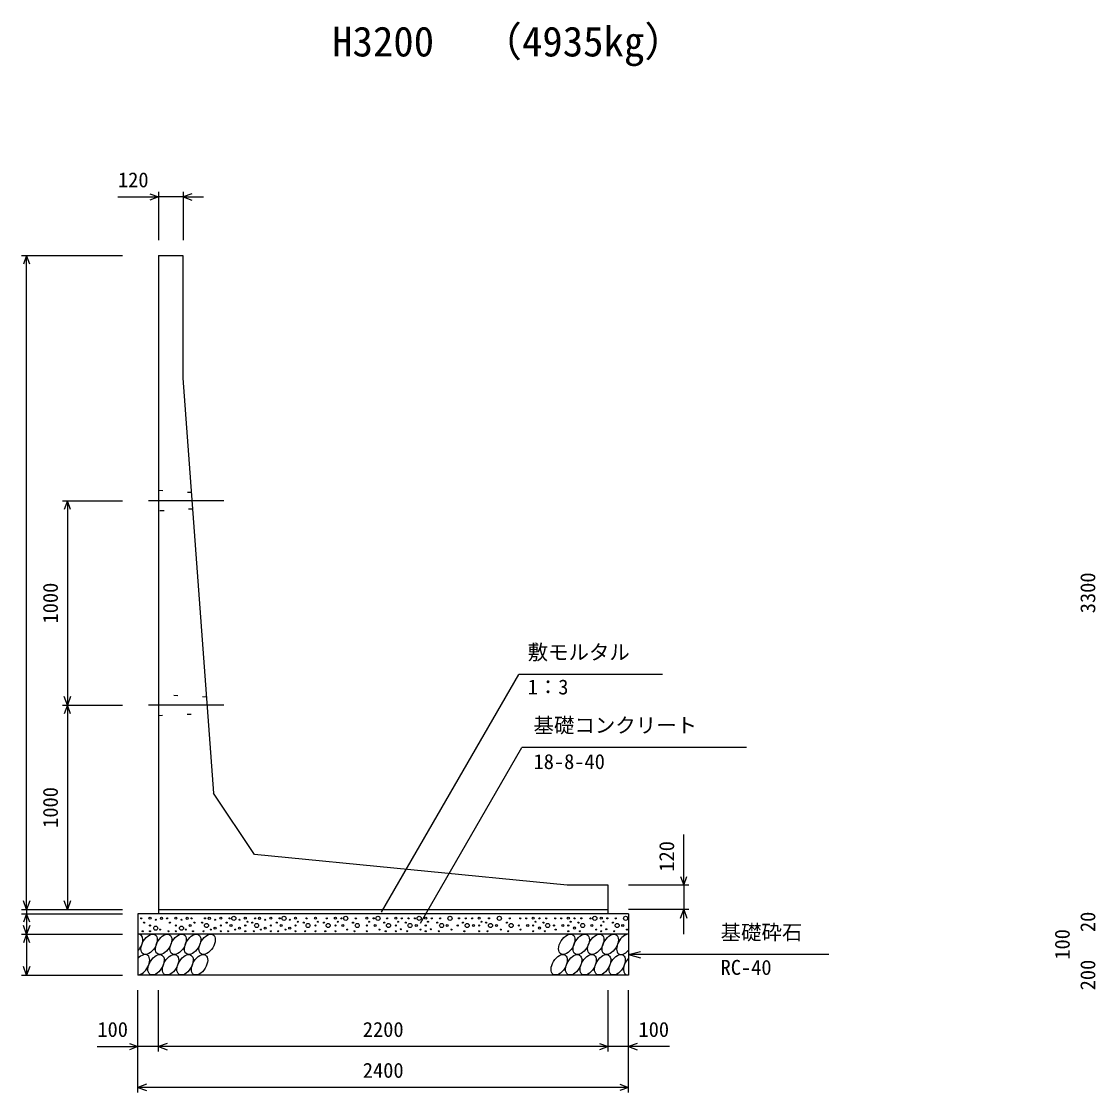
# Model space of a CAD drawing. Units: millimetres, scale not verified. Extents: x -67200 to 67200, y -23760 to 23760.
# Drawn here: x 13366 to 18621, y -13401 to -8160 of the extents above; entities that cross this region are included whole.
import ezdxf
from ezdxf.enums import TextEntityAlignment as Align

# ---------------------------------------------------------------- set-up
doc = ezdxf.new("R2010")
doc.units = ezdxf.units.MM
doc.header["$LTSCALE"] = 80
doc.linetypes.add('CHAIN1', pattern=[8, 5, -1, 1, -1])
doc.linetypes.add('DOTTED', pattern=[1.75, 0.25, -1.5])
for name, color, linetype, lineweight in [('0-0_CENTER', 7, 'CHAIN1', 25), ('0-1_DIM', 7, 'Continuous', 25), ('0-3_HATCH', 6, 'Continuous', 25), ('0-6_OUTLINE', 1, 'Continuous', 25), ('0-7_OUTLINE2', 4, 'DOTTED', 25), ('0-8_TXT', 7, 'Continuous', 25)]:
    doc.layers.add(name, color=color, linetype=linetype, lineweight=lineweight)
doc.styles.add('ＭＳ ゴシック', font='')
doc.styles.get('ＭＳ ゴシック').set_extended_font_data('MS Gothic')

msp = doc.modelspace()

# ---------------------------------------------------------------- linework, layer by layer
at = {"layer": '0-0_CENTER'}
for p, q in [((14356.36, -10505.79), (13987.17, -10505.79)), ((14356.36, -11505.79), (13987.17, -11505.79))]:
    msp.add_line(p, q, dxfattribs=at)
at = {"layer": '0-1_DIM'}
for p, q in [((13837.42, -9018.9), (14036.96, -9018.9)), ((14036.96, -8993.9), (14036.96, -9230.79)), ((14156.96, -9018.9), (14036.96, -9018.9)), ((14156.96, -8993.9), (14156.96, -9230.79)), ((14156.96, -9018.9), (14256.96, -9018.9)), ((13366.25, -9305.79), (13861.25, -9305.79)), ((13391.25, -12505.79), (13391.25, -9305.79)), ((13566.25, -10505.79), (13861.25, -10505.79)), ((13591.25, -10505.79), (13591.25, -11505.79)), ((15128.38, -12517.69), (15799.65, -11355.01)), ((16502.07, -11355.01), (15799.65, -11355.01)), ((13566.25, -11505.79), (13861.25, -11505.79)), ((13591.25, -11505.79), (13591.25, -12505.79)), ((15317.86, -12572.08), (15814.13, -11712.52)), ((16913.68, -11712.52), (15814.13, -11712.52)), ((16606.25, -12385.79), (16606.25, -12138.1)), ((16631.25, -12385.79), (16336.25, -12385.79)), ((16606.25, -12385.79), (16606.25, -12505.79)), ((13366.25, -12505.79), (13861.25, -12505.79)), ((13391.25, -12505.79), (13391.25, -12525.79)), ((16631.25, -12505.79), (16336.25, -12505.79)), ((16606.25, -12625.79), (16606.25, -12505.79)), ((13366.25, -12525.79), (13861.25, -12525.79)), ((13391.25, -12525.79), (13391.25, -12625.79)), ((13366.25, -12625.79), (13861.25, -12625.79)), ((13391.25, -12625.79), (13391.25, -12825.79)), ((16336.25, -12725.79), (16394.21, -12710.26)), ((17316.57, -12725.79), (16336.25, -12725.79)), ((16336.25, -12725.79), (16394.21, -12741.32)), ((13366.25, -12825.79), (13861.25, -12825.79)), ((13936.25, -13400.79), (13936.25, -12900.79)), ((14036.25, -13200.79), (14036.25, -12900.79)), ((16236.25, -13200.79), (16236.25, -12900.79)), ((16236.25, -13200.79), (16236.25, -12900.79)), ((16336.25, -13400.79), (16336.25, -12900.79)), ((13736.71, -13175.79), (13936.25, -13175.79)), ((14036.25, -13175.79), (13936.25, -13175.79)), ((16236.25, -13175.79), (14036.25, -13175.79)), ((16336.25, -13175.79), (16236.25, -13175.79)), ((16535.79, -13175.79), (16336.25, -13175.79)), ((16336.25, -13375.79), (13936.25, -13375.79))]:
    msp.add_line(p, q, dxfattribs=at)
for points in [[(13994.68, -9003.51), (14036.96, -9018.9), (13994.68, -9034.29)], [(14199.25, -9003.51), (14156.96, -9018.9), (14199.25, -9034.29)], [(13406.64, -9348.08), (13391.25, -9305.79), (13375.86, -9348.08)], [(13606.64, -10548.08), (13591.25, -10505.79), (13575.86, -10548.08)], [(13606.64, -11463.51), (13591.25, -11505.79), (13575.86, -11463.51)], [(13606.64, -11548.08), (13591.25, -11505.79), (13575.86, -11548.08)], [(16590.86, -12343.51), (16606.25, -12385.79), (16621.64, -12343.51)], [(13406.64, -12463.51), (13391.25, -12505.79), (13375.86, -12463.51)], [(13606.64, -12463.51), (13591.25, -12505.79), (13575.86, -12463.51)], [(16590.86, -12548.08), (16606.25, -12505.79), (16621.64, -12548.08)], [(13406.64, -12568.08), (13391.25, -12525.79), (13375.86, -12568.08)], [(13406.64, -12583.51), (13391.25, -12625.79), (13375.86, -12583.51)], [(13406.64, -12668.08), (13391.25, -12625.79), (13375.86, -12668.08)], [(13406.64, -12783.51), (13391.25, -12825.79), (13375.86, -12783.51)], [(13893.96, -13160.4), (13936.25, -13175.79), (13893.96, -13191.18)], [(14078.54, -13160.4), (14036.25, -13175.79), (14078.54, -13191.18)], [(16193.96, -13160.4), (16236.25, -13175.79), (16193.96, -13191.18)], [(16378.54, -13160.4), (16336.25, -13175.79), (16378.54, -13191.18)], [(13978.54, -13360.4), (13936.25, -13375.79), (13978.54, -13391.18)], [(16293.96, -13360.4), (16336.25, -13375.79), (16293.96, -13391.18)]]:
    msp.add_lwpolyline(points, dxfattribs=at)
at = {"layer": '0-3_HATCH'}
for centre, radius in [((13952.22, -12548.62), 2.5), ((13995.11, -12547.74), 5), ((14023.15, -12555.62), 2.5), ((14051.19, -12548.62), 5), ((14078.32, -12548.62), 2.5), ((14121.22, -12547.74), 5), ((14149.26, -12555.62), 2.5), ((14177.29, -12548.62), 5), ((14198.32, -12548.62), 2.5), ((14264.18, -12548.62), 2.5), ((14285.21, -12548.62), 5), ((14313.24, -12555.62), 2.5), ((14341.28, -12547.74), 5), ((14384.18, -12548.62), 2.5), ((14405.21, -12548.62), 10), ((14433.24, -12555.62), 2.5), ((14461.28, -12547.74), 5), ((14509.4, -12548.62), 2.5), ((14530.43, -12548.62), 5), ((14558.47, -12555.62), 2.5), ((14586.51, -12547.74), 5), ((14629.4, -12548.62), 2.5), ((14650.43, -12548.62), 10), ((14678.47, -12555.62), 2.5), ((14706.51, -12547.74), 5), ((14761.33, -12548.62), 2.5), ((14804.95, -12547.74), 5), ((14859.76, -12548.62), 2.5), ((14901.94, -12547.74), 5), ((14931.64, -12548.62), 2.5), ((14952.67, -12548.62), 10), ((15002.04, -12548.62), 2.5), ((15055.33, -12547.74), 5), ((15089.3, -12548.62), 2.5), ((15110.33, -12548.62), 10), ((15155.01, -12548.62), 2.5), ((15197.19, -12547.74), 5), ((15226.88, -12548.62), 2.5), ((15260.14, -12548.62), 2.5), ((15290.92, -12548.62), 2.5), ((15311.96, -12548.62), 10), ((15343.72, -12547.74), 5), ((15373.42, -12548.62), 2.5), ((15414.43, -12548.62), 2.5), ((15462.59, -12548.62), 10), ((15506.68, -12548.62), 2.5), ((15539.93, -12548.62), 2.5), ((15570.72, -12548.62), 2.5), ((15605.12, -12547.74), 5), ((15653.6, -12548.62), 2.5), ((15704.24, -12548.62), 10), ((15754.87, -12548.62), 2.5), ((15806.34, -12548.62), 2.5), ((15835.71, -12548.62), 2.5), ((15870.12, -12547.74), 5), ((15900.43, -12548.62), 2.5), ((15933.66, -12548.62), 2.5), ((15977.83, -12548.62), 2.5), ((16007.2, -12548.62), 2.5), ((16041.61, -12547.74), 5), ((16071.92, -12548.62), 2.5), ((16105.14, -12548.62), 2.5), ((16150.05, -12548.62), 2.5), ((16171.08, -12548.62), 10), ((16202.85, -12547.74), 5), ((16232.54, -12548.62), 2.5), ((16273.56, -12548.62), 2.5), ((16321.72, -12548.62), 10), ((13959.23, -12611.65), 2.5), ((13966.24, -12569.63), 2.5), ((13995.11, -12583.63), 2.5), ((13995.11, -12611.65), 2.5), ((14023.15, -12596.77), 10), ((14044.18, -12603.77), 2.5), ((14085.33, -12611.65), 2.5), ((14092.34, -12569.63), 2.5), ((14121.22, -12583.63), 2.5), ((14121.22, -12611.65), 2.5), ((14149.26, -12596.77), 10), ((14170.28, -12603.77), 2.5), ((14191.31, -12583.63), 5), ((14205.33, -12611.65), 2.5), ((14212.34, -12569.63), 2.5), ((14250.16, -12569.63), 2.5), ((14257.17, -12611.65), 2.5), ((14271.19, -12583.63), 10), ((14292.22, -12603.77), 2.5), ((14313.24, -12596.77), 5), ((14341.28, -12583.63), 2.5), ((14341.28, -12611.65), 2.5), ((14370.16, -12569.63), 2.5), ((14377.17, -12611.65), 2.5), ((14391.19, -12583.63), 5), ((14412.22, -12603.77), 2.5), ((14433.24, -12596.77), 5), ((14461.28, -12583.63), 2.5), ((14461.28, -12611.65), 2.5), ((14472.62, -12565.31), 2.5), ((14495.38, -12569.63), 2.5), ((14502.39, -12611.65), 2.5), ((14516.41, -12583.63), 10), ((14537.44, -12603.77), 2.5), ((14558.47, -12596.77), 5), ((14586.51, -12583.63), 2.5), ((14586.51, -12611.65), 2.5), ((14615.38, -12569.63), 2.5), ((14622.39, -12611.65), 2.5), ((14636.41, -12583.63), 5), ((14657.44, -12603.77), 2.5), ((14678.47, -12596.77), 5), ((14706.51, -12583.63), 2.5), ((14706.51, -12611.65), 2.5), ((14717.85, -12565.31), 2.5), ((14747.31, -12569.63), 2.5), ((14754.32, -12611.65), 2.5), ((14768.34, -12583.63), 10), ((14804.95, -12583.63), 2.5), ((14804.95, -12611.65), 2.5), ((14816.29, -12565.31), 2.5), ((14845.75, -12569.63), 2.5), ((14852.76, -12611.65), 2.5), ((14866.78, -12583.63), 10), ((14901.94, -12583.63), 2.5), ((14901.94, -12611.65), 2.5), ((14913.28, -12565.31), 2.5), ((14938.65, -12583.63), 5), ((14959.68, -12603.77), 2.5), ((14988.02, -12569.63), 2.5), ((14995.03, -12611.65), 2.5), ((15009.05, -12583.63), 10), ((15055.33, -12583.63), 2.5), ((15055.33, -12611.65), 2.5), ((15066.67, -12565.31), 2.5), ((15096.31, -12583.63), 5), ((15117.34, -12603.77), 2.5), ((15140.99, -12569.63), 2.5), ((15148, -12611.65), 2.5), ((15162.02, -12583.63), 10), ((15197.19, -12583.63), 2.5), ((15197.19, -12611.65), 2.5), ((15208.53, -12565.31), 2.5), ((15221.84, -12601.98), 2.5), ((15246.12, -12569.63), 2.5), ((15253.13, -12611.65), 2.5), ((15267.15, -12583.63), 10), ((15297.94, -12583.63), 5), ((15318.96, -12603.77), 2.5), ((15343.72, -12583.63), 2.5), ((15343.72, -12611.65), 2.5), ((15355.06, -12565.31), 2.5), ((15368.38, -12601.98), 2.5), ((15400.41, -12569.63), 2.5), ((15407.42, -12611.65), 2.5), ((15421.44, -12583.63), 10), ((15448.57, -12583.63), 5), ((15469.6, -12603.77), 2.5), ((15500.24, -12583.63), 2.5), ((15525.91, -12569.63), 2.5), ((15532.92, -12611.65), 2.5), ((15546.94, -12583.63), 10), ((15577.73, -12583.63), 5), ((15605.12, -12583.63), 2.5), ((15605.12, -12611.65), 2.5), ((15616.46, -12565.31), 2.5), ((15639.58, -12569.63), 2.5), ((15646.59, -12611.65), 2.5), ((15660.61, -12583.63), 10), ((15690.22, -12583.63), 5), ((15711.24, -12603.77), 2.5), ((15740.86, -12569.63), 2.5), ((15747.87, -12611.65), 2.5), ((15761.89, -12583.63), 10), ((15799.91, -12583.63), 2.5), ((15808.25, -12603.77), 2.5), ((15842.73, -12583.63), 5), ((15870.12, -12583.63), 2.5), ((15870.12, -12611.65), 2.5), ((15881.46, -12565.31), 2.5), ((15900.6, -12595.92), 5), ((15919.64, -12569.63), 2.5), ((15926.65, -12611.65), 2.5), ((15940.67, -12583.63), 10), ((15971.39, -12583.63), 2.5), ((15979.74, -12603.77), 2.5), ((16014.21, -12583.63), 5), ((16041.61, -12583.63), 2.5), ((16041.61, -12611.65), 2.5), ((16052.95, -12565.31), 2.5), ((16072.08, -12595.92), 5), ((16091.13, -12569.63), 2.5), ((16098.14, -12611.65), 2.5), ((16112.16, -12583.63), 10), ((16157.06, -12583.63), 5), ((16178.09, -12603.77), 2.5), ((16202.85, -12583.63), 2.5), ((16202.85, -12611.65), 2.5), ((16214.19, -12565.31), 2.5), ((16227.5, -12601.98), 2.5), ((16259.54, -12569.63), 2.5), ((16266.55, -12611.65), 2.5), ((16280.57, -12583.63), 10), ((16307.7, -12583.63), 5), ((16328.72, -12603.77), 2.5)]:
    msp.add_circle(centre, radius, dxfattribs=at)
for centre, start_param, end_param in [((13919.76, -12675.81), 4.385593, 6.6745444), ((16317.77, -12675.81), 0.3357715, 4.4411806), ((13953.52, -12775.79), 3.5111464, 7.548991), ((16351.53, -12775.79), 1.2110787, 3.5658734)]:
    msp.add_ellipse(centre, major_axis=(29.09, 47.08), ratio=0.5792, start_param=start_param, end_param=end_param, dxfattribs=at)
for centre in [(13990.71, -12675.81), (14061.65, -12675.81), (14132.6, -12675.81), (14203.54, -12675.81), (14274.49, -12675.81), (16033.99, -12675.81), (16104.94, -12675.81), (16175.88, -12675.81), (16246.83, -12675.81), (14024.47, -12775.79), (14095.41, -12775.79), (14166.36, -12775.79), (14237.3, -12775.79), (15996.81, -12775.79), (16067.75, -12775.79), (16138.7, -12775.79), (16209.64, -12775.79), (16280.59, -12775.79)]:
    msp.add_ellipse(centre, major_axis=(29.09, 47.08), ratio=0.5792, dxfattribs=at)
at = {"layer": '0-6_OUTLINE'}
for p, q in [((14036.25, -9305.79), (14156.25, -9305.79)), ((14036.25, -9305.79), (14036.25, -12525.79)), ((14156.25, -9305.79), (14156.25, -9905.79)), ((14156.25, -9905.79), (14306.25, -11935.79)), ((14506.25, -12235.79), (14306.25, -11935.79)), ((16036.25, -12385.79), (14506.25, -12235.79)), ((14036.25, -12505.79), (16236.25, -12505.79)), ((16336.25, -12525.79), (16336.25, -12825.79)), ((16336.25, -12625.79), (13936.25, -12625.79)), ((16336.25, -12825.79), (13936.25, -12825.79))]:
    msp.add_line(p, q, dxfattribs=at)
for points in [[(16236.25, -12525.79), (16236.25, -12385.79), (16036.25, -12385.79)], [(16336.25, -12525.79), (13936.25, -12525.79), (13936.25, -12825.79)]]:
    msp.add_lwpolyline(points, dxfattribs=at)
at = {"layer": '0-7_OUTLINE2'}
for p, q in [((14197.63, -10465.79), (14036.25, -10455.2)), ((14203.54, -10545.79), (14036.25, -10555.79)), ((14271.52, -11465.79), (14036.25, -11455.79)), ((14036.25, -11555.79), (14277.43, -11545.79))]:
    msp.add_line(p, q, dxfattribs=at)

# ---------------------------------------------------------------- texts
at = {"layer": '0-1_DIM', "style": 'ＭＳ ゴシック'}
for s, p in [('120', (13838.32, -8993.9)), ('敷モルタル', (15842.5, -11305.01)), ('1：3', (15842.5, -11475.13)), ('基礎コンクリート', (15871.39, -11662.52)), ('18-8-40', (15871.39, -11840.15)), ('基礎砕石', (16786.5, -12675.79)), ('RC-40', (16786.5, -12847.17)), ('100', (13737.61, -13150.79)), ('2200', (15036.25, -13150.79)), ('100', (16384.89, -13150.79)), ('2400', (15036.25, -13350.79))]:
    msp.add_text(s, height=73.31, dxfattribs=at).set_placement(p, align=Align.BOTTOM_LEFT)
for s, p in [('3300', (18641.61, -11055.79)), ('1000', (13566.25, -11105.79)), ('1000', (13566.25, -12105.79)), ('120', (16581.25, -12320.15)), ('20', (18641.61, -12615.73)), ('100', (18516.61, -12750.79)), ('200', (18641.61, -12900.79))]:
    msp.add_text(s, height=73.31, rotation=90, dxfattribs=at).set_placement(p, align=Align.BOTTOM_LEFT)
at = {"layer": '0-8_TXT', "style": 'ＭＳ ゴシック'}
for s, p in [('H3200', (14886.25, -8375.55)), ('（4935kg）', (15614.87, -8375.55))]:
    msp.add_text(s, height=146.6, dxfattribs=at).set_placement(p, align=Align.BOTTOM_LEFT)

doc.saveas('drawing.dxf')
